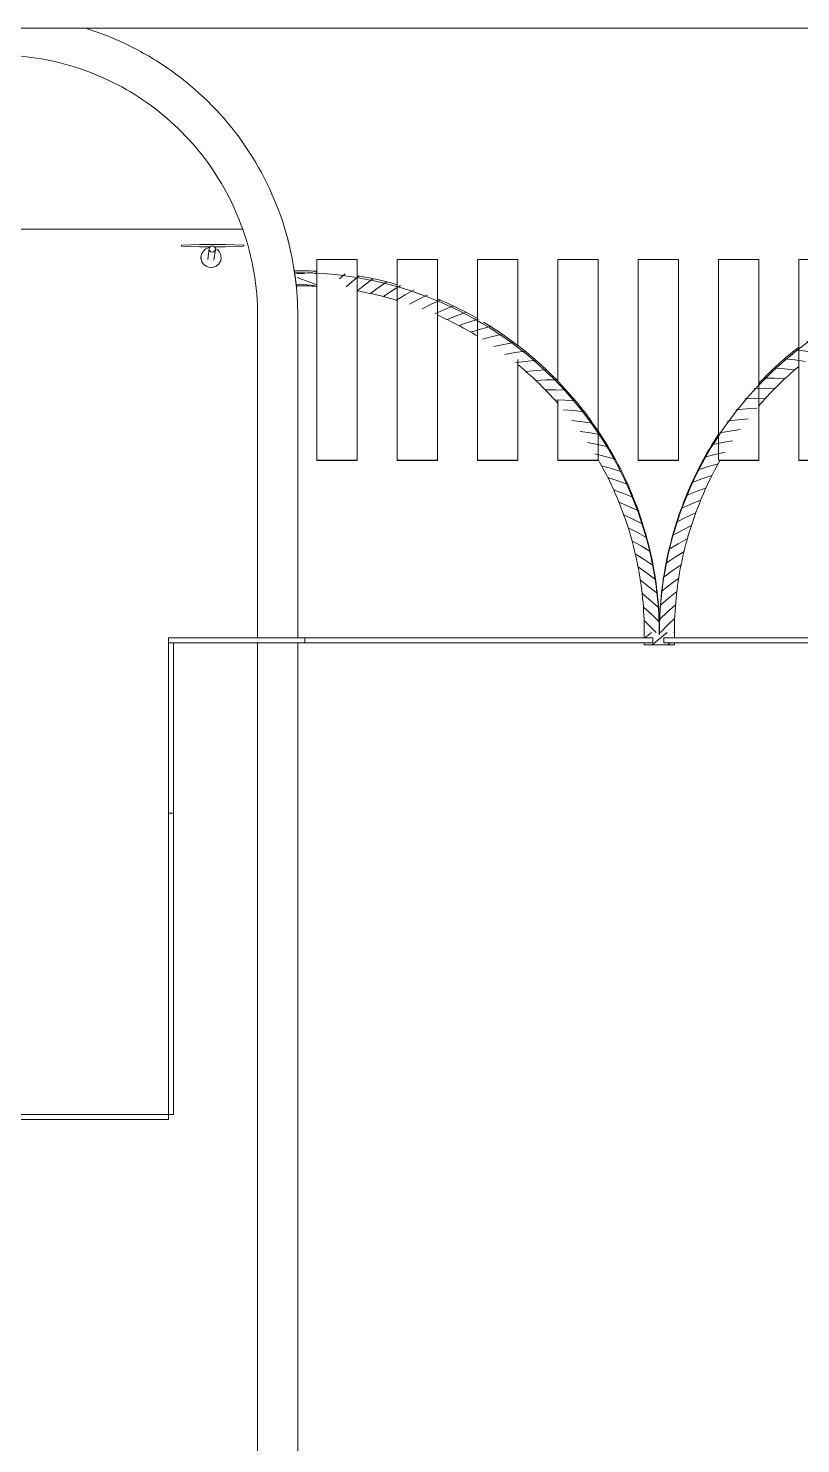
# Model space of a CAD drawing. Header units: metres. Extents: x -55 to 263, y -124 to 62.
# Drawn here: x -5.65 to 2.04, y 28.05 to 42.14 of the extents above; entities that cross this region are included whole.
import ezdxf

# ---------------------------------------------------------------- set-up
doc = ezdxf.new("R2010")
doc.units = ezdxf.units.M
for name, color, linetype, lineweight in [('0-1', 7, 'Continuous', 5), ('45ESTAC-1', 53, 'Continuous', 5), ('46BANQ-2', 254, 'Continuous', 5), ('47VEGET-1', 53, 'Continuous', 5), ('55BARANDAL-1', 53, 'Continuous', 5), ('70LINEA-1', 254, 'Continuous', 5), ('70LINEA-2', 50, 'Continuous', 5)]:
    doc.layers.add(name, color=color, linetype=linetype, lineweight=lineweight)

# ---------------------------------------------------------------- blocks, each defined once
blk = doc.blocks.new('FP_250-A1 _ A250')
at = {"layer": '70LINEA-2'}
for p, q in [((3.372, 39.622), (3.454, 39.565)), ((3.509, 39.653), (3.589, 39.592)), ((4.025, 39.617), (4.044, 39.598)), ((3.225, 39.47), (3.273, 39.44)), ((3.235, 39.585), (3.321, 39.531)), ((3.321, 39.531), (3.403, 39.475)), ((3.454, 39.565), (3.534, 39.505)), ((3.589, 39.592), (3.625, 39.563)), ((2.708, 39.387), (2.802, 39.347)), ((2.802, 39.347), (2.825, 39.336)), ((2.336, 39.185), (2.435, 39.157)), ((2.458, 39.257), (2.555, 39.225)), ((2.555, 39.225), (2.649, 39.191)), ((2.582, 39.324), (2.677, 39.289)), ((2.677, 39.289), (2.77, 39.25)), ((2.218, 39.108), (2.318, 39.085)), ((2.318, 39.085), (2.416, 39.058)), ((2.435, 39.157), (2.531, 39.126)), ((1.991, 38.941), (2.093, 38.926)), ((2.093, 38.926), (2.193, 38.907)), ((2.103, 39.027), (2.204, 39.007)), ((2.204, 39.007), (2.303, 38.985)), ((1.882, 38.851), (1.985, 38.84)), ((1.985, 38.84), (2.086, 38.825)), ((1.676, 38.659), (1.78, 38.656)), ((1.778, 38.757), (1.881, 38.75)), ((1.78, 38.656), (1.882, 38.65)), ((1.881, 38.75), (1.982, 38.739)), ((1.579, 38.556), (1.683, 38.558)), ((1.683, 38.558), (1.786, 38.556)), ((1.397, 38.341), (1.501, 38.351)), ((1.486, 38.451), (1.59, 38.456)), ((1.501, 38.351), (1.604, 38.358)), ((1.59, 38.456), (1.693, 38.459)), ((1.313, 38.228), (1.416, 38.243)), ((1.416, 38.243), (1.519, 38.253)), ((1.233, 38.112), (1.336, 38.131)), ((1.336, 38.131), (1.438, 38.146)), ((1.157, 37.993), (1.26, 38.016)), ((1.188, 37.898), (1.289, 37.922)), ((1.26, 38.016), (1.362, 38.035)), ((1.021, 37.746), (1.121, 37.778)), ((1.086, 37.871), (1.188, 37.898)), ((1.121, 37.778), (1.222, 37.806)), ((0.96, 37.619), (1.059, 37.655)), ((1.059, 37.655), (1.159, 37.687)), ((0.904, 37.49), (1.002, 37.53)), ((1.002, 37.53), (1.1, 37.566)), ((0.853, 37.358), (0.949, 37.402)), ((0.949, 37.402), (1.046, 37.443)), ((0.807, 37.225), (0.902, 37.273)), ((0.902, 37.273), (0.998, 37.317)), ((0.767, 37.09), (0.86, 37.142)), ((0.86, 37.142), (0.954, 37.19)), ((0.732, 36.953), (0.823, 37.009)), ((0.791, 36.875), (0.881, 36.931)), ((0.823, 37.009), (0.915, 37.061)), ((0.702, 36.815), (0.791, 36.875)), ((0.764, 36.74), (0.852, 36.8)), ((0.678, 36.676), (0.764, 36.74)), ((0.743, 36.604), (0.828, 36.667)), ((0.659, 36.537), (0.743, 36.604)), ((0.727, 36.467), (0.81, 36.534)), ((0.646, 36.396), (0.727, 36.467)), ((0.716, 36.33), (0.796, 36.4)), ((0.638, 36.255), (0.716, 36.33)), ((0.717, 36.198), (0.788, 36.266)), ((0.647, 36.126), (0.717, 36.198)), ((0.78, 36.126), (0.785, 36.132))]:
    blk.add_line(p, q, dxfattribs=at)
blk = doc.blocks.new('FP_253-A1 _ A250')
at = {"layer": '70LINEA-2'}
for p, q in [((-2.981, 39.578), (-2.974, 39.585)), ((-2.974, 39.585), (-2.96, 39.59)), ((-2.96, 39.59), (-2.939, 39.592)), ((-2.939, 39.592), (-2.91, 39.591)), ((-2.91, 39.591), (-2.875, 39.588)), ((-2.875, 39.588), (-2.832, 39.582)), ((-2.832, 39.582), (-2.783, 39.573))]:
    blk.add_line(p, q, dxfattribs=at)
blk = doc.blocks.new('FP_254-A1 _ A250')
at = {"layer": '70LINEA-2'}
for p, q in [((-2.997, 39.71), (-2.986, 39.704)), ((-2.986, 39.704), (-2.967, 39.701)), ((-2.967, 39.701), (-2.942, 39.7)), ((-2.942, 39.7), (-2.91, 39.701)), ((-2.91, 39.701), (-2.871, 39.705)), ((-2.871, 39.705), (-2.825, 39.71))]:
    blk.add_line(p, q, dxfattribs=at)
blk = doc.blocks.new('FP_255-A1 _ A250')
at = {"layer": '70LINEA-2'}
for p, q in [((-2.787, 39.71), (-2.775, 39.722)), ((-2.551, 39.646), (-2.494, 39.696)), ((-2.485, 39.566), (-2.432, 39.612)), ((-2.432, 39.612), (-2.354, 39.675)), ((-2.297, 39.588), (-2.216, 39.649)), ((-2.162, 39.56), (-2.079, 39.616)), ((-2.374, 39.526), (-2.297, 39.588)), ((-2.242, 39.501), (-2.162, 39.56)), ((-2.111, 39.47), (-2.028, 39.526)), ((-2.028, 39.526), (-1.943, 39.579)), ((-1.981, 39.434), (-1.896, 39.486)), ((-1.896, 39.486), (-1.808, 39.536)), ((-1.766, 39.442), (-1.675, 39.488)), ((-1.853, 39.393), (-1.766, 39.442)), ((-1.727, 39.347), (-1.637, 39.393)), ((-1.637, 39.393), (-1.545, 39.435)), ((-1.602, 39.297), (-1.511, 39.338)), ((-1.511, 39.338), (-1.416, 39.377)), ((-1.479, 39.241), (-1.386, 39.279)), ((-1.386, 39.279), (-1.29, 39.314)), ((-1.359, 39.181), (-1.264, 39.215)), ((-1.264, 39.215), (-1.167, 39.246)), ((-1.241, 39.116), (-1.145, 39.146)), ((-1.145, 39.146), (-1.046, 39.173)), ((-1.126, 39.046), (-1.028, 39.072)), ((-1.028, 39.072), (-0.928, 39.095)), ((-1.014, 38.972), (-0.915, 38.994)), ((-0.915, 38.994), (-0.813, 39.013)), ((-0.904, 38.894), (-0.804, 38.912)), ((-0.804, 38.912), (-0.702, 38.927)), ((-0.798, 38.812), (-0.697, 38.825)), ((-0.697, 38.825), (-0.594, 38.836)), ((-0.695, 38.725), (-0.593, 38.735)), ((-0.595, 38.634), (-0.493, 38.64)), ((-0.593, 38.735), (-0.49, 38.741)), ((-0.493, 38.64), (-0.389, 38.642)), ((-0.499, 38.54), (-0.397, 38.542)), ((-0.397, 38.542), (-0.293, 38.539)), ((-0.407, 38.442), (-0.304, 38.439)), ((-0.319, 38.341), (-0.216, 38.334)), ((-0.304, 38.439), (-0.2, 38.433)), ((-0.235, 38.236), (-0.132, 38.224)), ((-0.216, 38.334), (-0.112, 38.323)), ((-0.132, 38.224), (-0.028, 38.209)), ((-0.154, 38.128), (-0.052, 38.112)), ((-0.052, 38.112), (0.051, 38.093)), ((-0.079, 38.017), (0.023, 37.997)), ((0.023, 37.997), (0.126, 37.973)), ((-0.007, 37.903), (0.094, 37.879)), ((0.06, 37.786), (0.16, 37.758)), ((0.094, 37.879), (0.196, 37.85)), ((0.122, 37.667), (0.222, 37.634)), ((0.16, 37.758), (0.261, 37.725)), ((0.222, 37.634), (0.321, 37.598)), ((0.18, 37.545), (0.278, 37.509)), ((0.278, 37.509), (0.376, 37.468)), ((0.233, 37.422), (0.33, 37.381)), ((0.33, 37.381), (0.426, 37.336)), ((0.281, 37.296), (0.376, 37.251)), ((0.376, 37.251), (0.471, 37.202)), ((0.324, 37.168), (0.417, 37.12)), ((0.417, 37.12), (0.51, 37.067)), ((0.362, 37.039), (0.454, 36.987)), ((0.454, 36.987), (0.544, 36.93)), ((0.395, 36.909), (0.485, 36.852)), ((0.485, 36.852), (0.573, 36.792)), ((0.423, 36.777), (0.51, 36.717)), ((0.51, 36.717), (0.597, 36.653)), ((0.446, 36.645), (0.531, 36.581)), ((0.464, 36.512), (0.546, 36.444)), ((0.531, 36.581), (0.615, 36.513)), ((0.476, 36.378), (0.556, 36.306)), ((0.546, 36.444), (0.627, 36.372)), ((0.483, 36.243), (0.602, 36.126)), ((0.556, 36.306), (0.634, 36.232))]:
    blk.add_line(p, q, dxfattribs=at)
blk = doc.blocks.new('Street Paint - Crossroad - Peatonal Walk-7942358-A1 _ A250')
at = {"layer": '70LINEA-2'}
for p, q in [((-2.375, 39.839), (-2.775, 39.839)), ((-2.775, 39.839), (-2.775, 37.84)), ((-2.375, 37.84), (-2.375, 39.839)), ((-1.575, 39.839), (-1.975, 39.839)), ((-1.975, 39.839), (-1.975, 37.84)), ((-1.575, 37.84), (-1.575, 39.839)), ((-0.775, 39.839), (-1.175, 39.839)), ((-1.175, 39.839), (-1.175, 37.84)), ((-0.775, 38.982), (-0.775, 39.839)), ((0.025, 39.839), (-0.375, 39.839)), ((-0.375, 39.839), (-0.375, 38.626)), ((0.025, 38.131), (0.025, 39.839)), ((0.825, 39.839), (0.425, 39.839)), ((0.425, 39.839), (0.425, 37.84)), ((0.825, 37.84), (0.825, 39.839)), ((1.625, 39.839), (1.225, 39.839)), ((1.225, 39.839), (1.225, 37.84)), ((1.625, 37.84), (1.625, 39.839)), ((2.425, 39.839), (2.025, 39.839)), ((2.025, 39.839), (2.025, 37.84)), ((2.425, 37.84), (2.425, 39.839)), ((3.225, 39.839), (2.825, 39.839)), ((2.825, 39.839), (2.825, 37.84)), ((3.225, 37.84), (3.225, 39.839)), ((4.025, 39.839), (3.625, 39.839)), ((3.625, 39.839), (3.625, 37.84)), ((4.025, 37.84), (4.025, 39.839)), ((-0.775, 37.84), (-0.775, 38.843)), ((-0.375, 38.437), (-0.375, 37.84)), ((0.025, 37.84), (0.025, 38.101)), ((-2.775, 37.84), (-2.375, 37.84)), ((-2.775, 37.839), (-2.775, 37.84)), ((-2.375, 37.839), (-2.775, 37.839)), ((-2.375, 37.84), (-2.375, 37.839)), ((-1.975, 37.84), (-1.575, 37.84)), ((-1.975, 37.839), (-1.975, 37.84)), ((-1.575, 37.839), (-1.975, 37.839)), ((-1.575, 37.84), (-1.575, 37.839)), ((-1.175, 37.84), (-0.775, 37.84)), ((-1.175, 37.839), (-1.175, 37.84)), ((-0.775, 37.839), (-1.175, 37.839)), ((-0.775, 37.84), (-0.775, 37.839)), ((-0.375, 37.84), (0.025, 37.84)), ((-0.375, 37.839), (-0.375, 37.84)), ((0.025, 37.839), (-0.375, 37.839)), ((0.025, 37.84), (0.025, 37.839)), ((0.425, 37.84), (0.825, 37.84)), ((0.425, 37.839), (0.425, 37.84)), ((0.825, 37.839), (0.425, 37.839)), ((0.825, 37.84), (0.825, 37.839)), ((1.225, 37.84), (1.625, 37.84)), ((1.625, 37.839), (1.243, 37.839)), ((1.625, 37.84), (1.625, 37.839)), ((2.025, 37.84), (2.425, 37.84)), ((2.025, 37.839), (2.025, 37.84)), ((2.425, 37.839), (2.025, 37.839)), ((2.425, 37.84), (2.425, 37.839)), ((2.825, 37.84), (3.225, 37.84)), ((2.825, 37.839), (2.825, 37.84)), ((3.225, 37.839), (2.825, 37.839)), ((3.225, 37.84), (3.225, 37.839)), ((3.625, 37.84), (4.025, 37.84)), ((3.625, 37.839), (3.625, 37.84)), ((4.025, 37.839), (3.625, 37.839)), ((4.025, 37.84), (4.025, 37.839))]:
    blk.add_line(p, q, dxfattribs=at)
blk = doc.blocks.new('Railing - Railing-7534514-A1 _ A250')
at = {"layer": '55BARANDAL-1'}
for p, q in [((-4.254, 36.021), (-4.254, 36.072)), ((-4.254, 36.072), (-2.894, 36.072)), ((-2.894, 36.021), (-4.254, 36.021)), ((-2.894, 36.072), (-2.894, 36.021))]:
    blk.add_line(p, q, dxfattribs=at)
blk = doc.blocks.new('Railing - Railing-7658345-A1 _ A250')
at = {"layer": '55BARANDAL-1'}
for p, q in [((0.681, 36.021), (0.681, 36.072)), ((4.149, 36.072), (0.681, 36.072)), ((0.681, 36.021), (4.149, 36.021)), ((4.149, 36.072), (4.149, 36.021))]:
    blk.add_line(p, q, dxfattribs=at)
blk = doc.blocks.new('Railing - Railing-7658350-A1 _ A250')
at = {"layer": '55BARANDAL-1'}
for p, q in [((0.571, 36.072), (-2.898, 36.072)), ((-2.894, 36.021), (0.571, 36.021)), ((0.571, 36.072), (0.571, 36.021))]:
    blk.add_line(p, q, dxfattribs=at)
blk = doc.blocks.new('Railing - Railing-7673697-A1 _ A250')
at = {"layer": '55BARANDAL-1'}
for p, q in [((-5.941, 31.275), (-5.941, 31.326)), ((-4.254, 31.326), (-5.941, 31.326)), ((-4.254, 31.326), (-4.254, 31.275)), ((-5.941, 31.275), (-4.254, 31.275))]:
    blk.add_line(p, q, dxfattribs=at)
blk = doc.blocks.new('Railing - Railing-7673914-A1 _ A250')
at = {"layer": '55BARANDAL-1'}
for p, q in [((-4.254, 34.326), (-4.204, 34.326)), ((-4.254, 34.326), (-4.254, 31.326)), ((-4.204, 31.326), (-4.204, 34.326)), ((-4.204, 31.326), (-4.254, 31.326))]:
    blk.add_line(p, q, dxfattribs=at)
blk = doc.blocks.new('Railing - Railing-7674116-A1 _ A250')
at = {"layer": '55BARANDAL-1'}
for p, q in [((-4.254, 36.021), (-4.254, 34.326)), ((-4.204, 34.326), (-4.204, 36.021)), ((-4.204, 34.326), (-4.254, 34.326))]:
    blk.add_line(p, q, dxfattribs=at)
blk = doc.blocks.new('Sign - Stop - Stop-7909938-A1 _ A250')
at = {"layer": '45ESTAC-1'}
for p, q in [((-4.124, 39.972), (-4.123, 39.982)), ((-4.123, 39.981), (-4.124, 39.971)), ((-4.124, 39.971), (-3.944, 39.964)), ((-4.123, 39.982), (-3.941, 39.988)), ((-3.941, 39.987), (-4.123, 39.981)), ((-4.123, 39.981), (-4.123, 39.982)), ((-3.944, 39.964), (-3.839, 39.964)), ((-3.941, 39.988), (-3.684, 39.988)), ((-3.941, 39.988), (-3.941, 39.987)), ((-3.684, 39.987), (-3.941, 39.987)), ((-3.848, 39.949), (-3.862, 39.84)), ((-3.801, 39.832), (-3.786, 39.94)), ((-3.794, 39.964), (-3.688, 39.964)), ((-3.688, 39.964), (-3.505, 39.971)), ((-3.684, 39.988), (-3.504, 39.982)), ((-3.684, 39.987), (-3.684, 39.988)), ((-3.504, 39.981), (-3.684, 39.987)), ((-3.505, 39.971), (-3.504, 39.981)), ((-3.504, 39.981), (-3.504, 39.982)), ((-3.928, 39.872), (-3.931, 39.847)), ((-3.733, 39.82), (-3.73, 39.845))]:
    blk.add_line(p, q, dxfattribs=at)
for centre, major_axis, start_param, end_param in [((-3.829, 39.859), (-0.0991, 0.0136), 5.02309, 6.419353), ((-3.817, 39.944), (-0.0307, 0.0042), 3.277761, 6.419353), ((-3.817, 39.944), (-0.0307, 0.0042), 0.136168, 3.277761), ((-3.829, 39.859), (-0.0991, 0.0136), 3.277761, 4.41344), ((-3.829, 39.859), (-0.0991, 0.0136), 0.136168, 3.277761)]:
    blk.add_ellipse(centre, major_axis=major_axis, ratio=0.999285, start_param=start_param, end_param=end_param, dxfattribs=at)
blk = doc.blocks.new('22011_AR_rvt-1-A1 _ A250')
at = {"layer": '70LINEA-1'}
h = blk.add_hatch(dxfattribs=at)
h.set_pattern_fill('FP_62', color=256, style=0, pattern_type=2)
h.set_pattern_definition([(339.7, (-2.792, 39.592), (0.034703, 0.093785), [])])
h.paths.add_polyline_path([(-2.775, 39.573), (-2.775, 39.603), (-2.789, 39.723), (-2.989, 39.653)])
h = blk.add_hatch(dxfattribs=at)
h.set_pattern_fill('FP_60', color=256, style=0, pattern_type=2)
h.set_pattern_definition([(39.806, (8.213, 7.36), (-0.064019, 0.07682165), [])])
h.paths.add_polyline_path([(0.681, 36.001), (0.785, 36.001), (0.785, 36.021), (0.681, 36.021), (0.681, 36.072), (0.785, 36.072), (0.785, 36.126), (0.485, 36.126), (0.485, 36.072), (0.571, 36.072), (0.571, 36.021), (0.485, 36.021), (0.485, 36.001), (0.571, 36.001)])
for p, q in [((14.441, 42.142), (-7.549, 42.142)), ((-5.077, 42.142), (6.367, 42.142)), ((-3.514, 40.142), (-13.473, 40.142)), ((-13.473, 40.142), (-3.514, 40.142)), ((-3.365, 39.276), (-3.365, 36.072)), ((-2.965, 36.072), (-2.965, 39.276)), ((0.485, 36.072), (0.485, 36.126)), ((0.785, 36.126), (0.785, 36.072)), ((-3.365, 36.021), (-3.365, 20.453)), ((-2.965, 33.044), (-2.965, 36.021)), ((0.485, 36.001), (0.485, 36.021)), ((0.785, 36.001), (0.485, 36.001)), ((0.785, 36.021), (0.785, 36.001)), ((-2.965, 25.84), (-2.965, 33.044))]:
    blk.add_line(p, q, dxfattribs=at)
for centre, start, end in [((-2.967, 36.106), 360, 90.2986), ((4.236, 36.106), 89.6228, 180)]:
    blk.add_arc(centre, 3.602, start, end, dxfattribs=at)
for points, knots in [([(-2.99, 39.657), (-2.994, 39.688), (-3.021, 39.876), (-3.141, 40.372), (-3.509, 41.086), (-4.083, 41.65), (-4.63, 41.976), (-4.925, 42.094), (-5.077, 42.142)], [-0.8998227, -0.8998227, -0.8998227, -0.8998227, -0.875, -0.75, -0.5, -0.25, -0.125, 0, 0, 0, 0]), ([(-5.965, 41.876), (-5.832, 41.876), (-5.565, 41.855), (-5.044, 41.733), (-4.44, 41.432), (-3.955, 40.963), (-3.666, 40.512), (-3.558, 40.268), (-3.514, 40.142)], [-1, -1, -1, -1, -0.875, -0.75, -0.5, -0.25, -0.125, 0, 0, 0, 0]), ([(-2.37, 39.678), (-2.344, 39.673), (-2.211, 39.65), (-2.079, 39.618), (-1.975, 39.588)], [-0.88888889, -0.88888889, -0.88888889, -0.88888889, -0.875, -0.81765809, -0.81765809, -0.81765809, -0.81765809]), ([(-1.975, 39.432), (-2.083, 39.465), (-2.217, 39.498), (-2.352, 39.522), (-2.375, 39.526)], [-0.1876287, -0.1876287, -0.1876287, -0.1876287, -0.125, -0.11194839, -0.11194839, -0.11194839, -0.11194839]), ([(-1.116, 39.216), (-1.071, 39.189), (-0.826, 39.035), (-0.415, 38.701), (0.041, 38.15), (0.38, 37.521), (0.588, 36.837), (0.635, 36.363), (0.635, 36.126)], [-0.6527835, -0.6527835, -0.6527835, -0.6527835, -0.625, -0.5, -0.375, -0.25, -0.125, 0, 0, 0, 0]), ([(1.628, 38.609), (1.652, 38.634), (1.777, 38.761), (1.911, 38.879), (2.024, 38.967)], [-0.51851852, -0.51851852, -0.51851852, -0.51851852, -0.5, -0.42446995, -0.42446995, -0.42446995, -0.42446995]), ([(-0.375, 38.406), (-0.425, 38.463), (-0.552, 38.598), (-0.689, 38.722), (-0.774, 38.792)], [-0.541929, -0.541929, -0.541929, -0.541929, -0.5, -0.439594, -0.439594, -0.439594, -0.439594]), ([(2.024, 38.775), (1.947, 38.71), (1.808, 38.584), (1.681, 38.447), (1.624, 38.381)], [-0.5556315, -0.5556315, -0.5556315, -0.5556315, -0.5, -0.4522813, -0.4522813, -0.4522813, -0.4522813]), ([(0.635, 36.126), (0.635, 36.363), (0.682, 36.837), (0.887, 37.506), (1.103, 37.914), (1.225, 38.1)], [-1, -1, -1, -1, -0.875, -0.75, -0.632748, -0.632748, -0.632748, -0.632748]), ([(0.485, 36.126), (0.485, 36.353), (0.441, 36.805), (0.265, 37.382), (0.1, 37.718), (0.026, 37.846)], [-1, -1, -1, -1, -0.875, -0.75, -0.6687999, -0.6687999, -0.6687999, -0.6687999]), ([(1.241, 37.841), (1.169, 37.715), (1.005, 37.38), (0.83, 36.805), (0.785, 36.353), (0.785, 36.126)], [-0.3302061, -0.3302061, -0.3302061, -0.3302061, -0.25, -0.125, 0, 0, 0, 0])]:
    blk.add_open_spline(points, degree=3, knots=knots, dxfattribs=at)
for points in [[(-3.514, 40.142), (-3.416, 39.864), (-3.365, 39.571), (-3.365, 39.276)], [(-2.999, 39.727), (-2.929, 39.728), (-2.859, 39.727), (-2.789, 39.723)], [(-2.989, 39.653), (-2.992, 39.678), (-2.996, 39.702), (-2.999, 39.727)], [(-2.965, 39.276), (-2.965, 39.403), (-2.973, 39.53), (-2.989, 39.656)], [(-2.981, 39.577), (-2.983, 39.603), (-2.986, 39.628), (-2.989, 39.653)], [(-2.789, 39.723), (-2.784, 39.723), (-2.78, 39.723), (-2.775, 39.722)], [(-2.775, 39.572), (-2.843, 39.576), (-2.912, 39.578), (-2.981, 39.577)], [(-1.575, 39.448), (-1.438, 39.39), (-1.304, 39.324), (-1.175, 39.25)], [(-1.175, 39.076), (-1.303, 39.154), (-1.437, 39.224), (-1.575, 39.285)]]:
    blk.add_open_spline(points, degree=3, dxfattribs=at)
at = {"layer": '45ESTAC-1'}
blk.add_blockref('Sign - Stop - Stop-7909938-A1 _ A250', (0, 0), dxfattribs=at)
at = {"layer": '46BANQ-2'}
for name in ['FP_254-A1 _ A250', 'FP_255-A1 _ A250', 'FP_250-A1 _ A250', 'FP_253-A1 _ A250']:
    blk.add_blockref(name, (0, 0), dxfattribs=at)
at = {"layer": '47VEGET-1'}
blk.add_blockref('Street Paint - Crossroad - Peatonal Walk-7942358-A1 _ A250', (0, 0), dxfattribs=at)
at = {"layer": '55BARANDAL-1'}
for name in ['Railing - Railing-7534514-A1 _ A250', 'Railing - Railing-7674116-A1 _ A250', 'Railing - Railing-7658350-A1 _ A250', 'Railing - Railing-7658345-A1 _ A250', 'Railing - Railing-7673914-A1 _ A250', 'Railing - Railing-7673697-A1 _ A250']:
    blk.add_blockref(name, (0, 0), dxfattribs=at)

msp = doc.modelspace()

# ---------------------------------------------------------------- block references
at = {"layer": '0-1'}
msp.add_blockref('22011_AR_rvt-1-A1 _ A250', (0, 0), dxfattribs=at)

doc.saveas('drawing.dxf')
